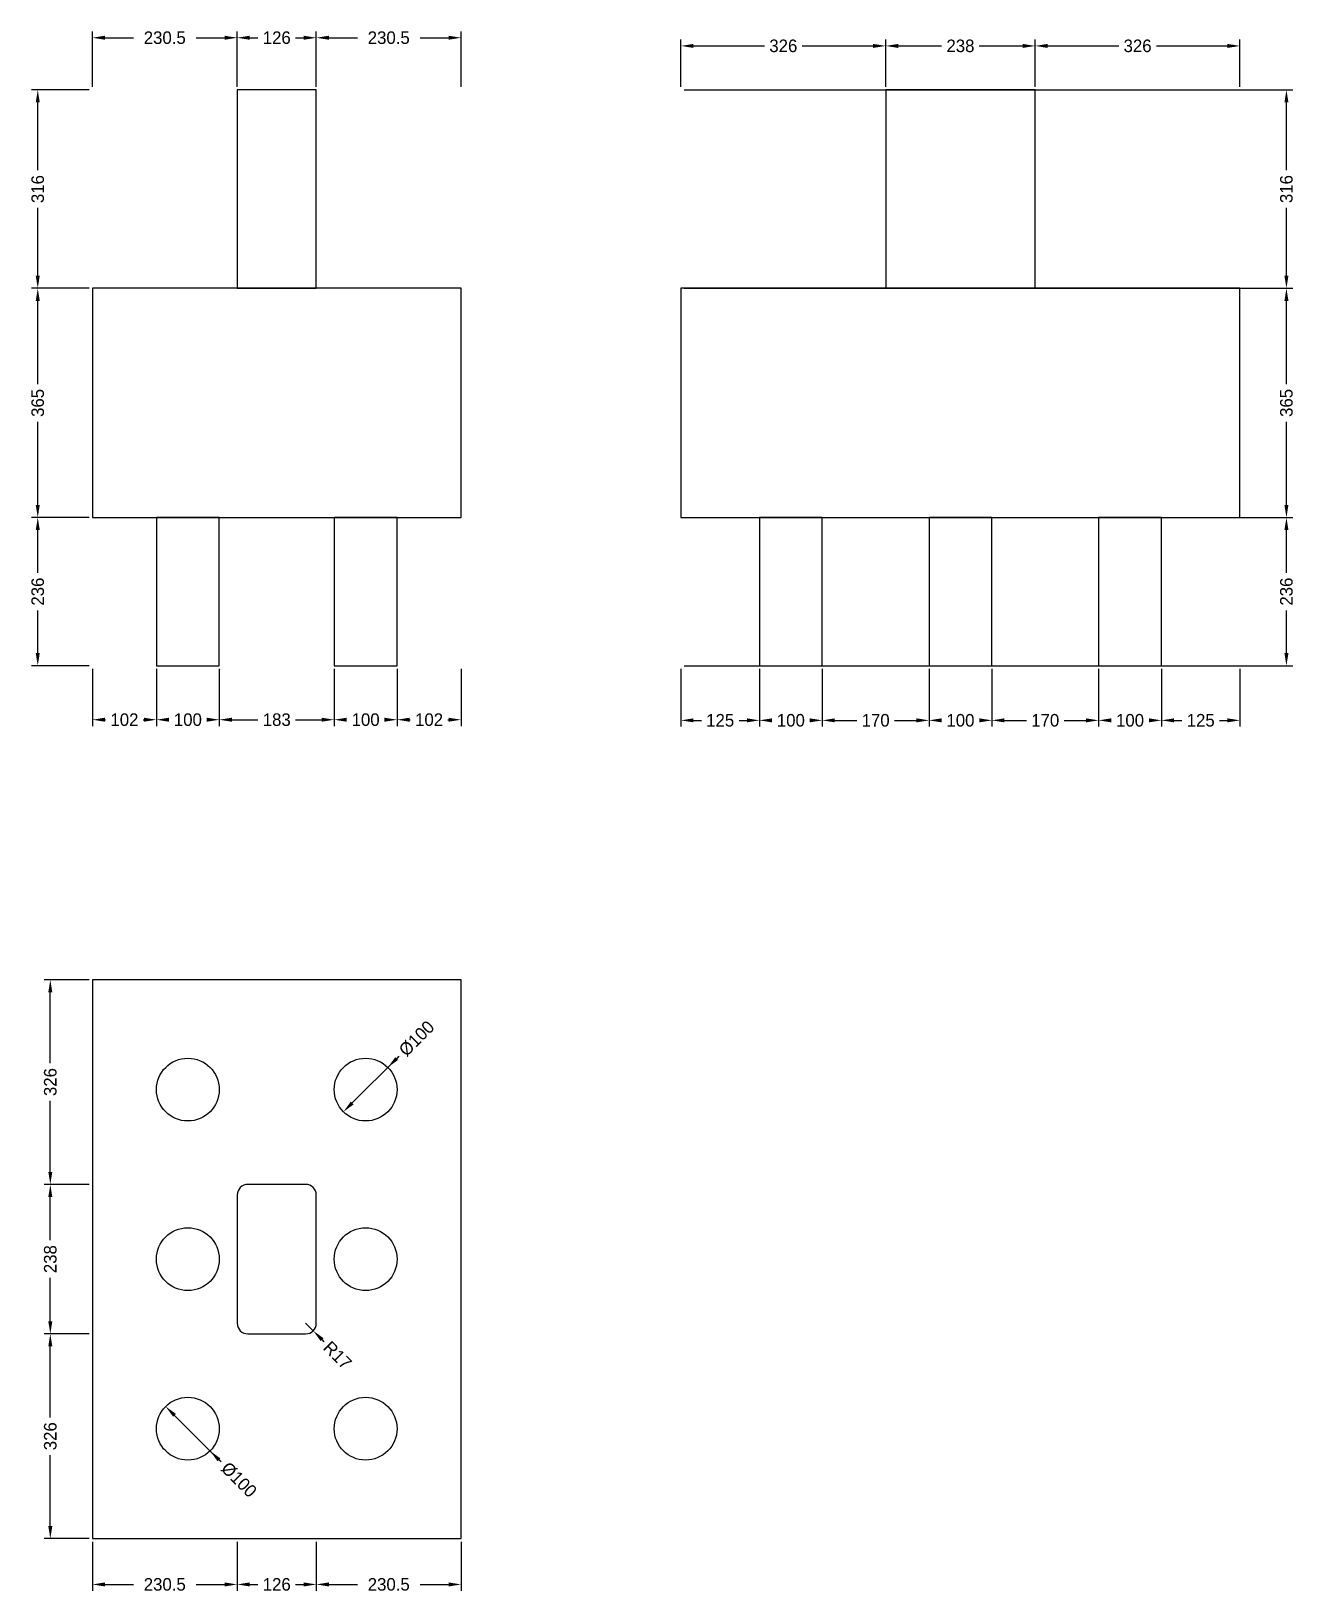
# Model space of a CAD drawing. Header units: metres. Extents: x -97 to 1911, y -83 to 2400.
import ezdxf

# ---------------------------------------------------------------- set-up
doc = ezdxf.new("R2010")
doc.units = ezdxf.units.M
for name, color, linetype in [('chengtai', 7, 'Continuous'), ('dunzhu', 7, 'Continuous'), ('zhuangji', 7, 'Continuous')]:
    doc.layers.add(name, color=color, linetype=linetype)

# ---------------------------------------------------------------- blocks, each defined once
blk = doc.blocks.new('_CLOSEDFILLED')
at = {"color": 0, "linetype": 'BYBLOCK'}
blk.add_solid([(-1, 0.16), (0, 0), (-1, -0.16)], dxfattribs=at)

msp = doc.modelspace()

# ---------------------------------------------------------------- linework, layer by layer
at = {"color": 7}
for p, q in [((0, 2312), (0, 2400)), ((20, 2390), (65.2, 2390)), ((165.2, 2390), (210.5, 2390)), ((230.5, 2312), (230.5, 2400)), ((230.5, 2312), (230.5, 2400)), ((250.5, 2390), (263.5, 2390)), ((323.5, 2390), (336.5, 2390)), ((356.5, 2312), (356.5, 2400)), ((356.5, 2312), (356.5, 2400)), ((376.5, 2390), (421.8, 2390)), ((521.8, 2390), (567, 2390)), ((587, 2312), (587, 2400)), ((937, 2312), (937, 2387)), ((1263, 2312), (1263, 2387)), ((1263, 2312), (1263, 2387)), ((1501, 2312), (1501, 2387)), ((1501, 2312), (1501, 2387)), ((1827, 2312), (1827, 2387)), ((957, 2377), (1070, 2377)), ((1130, 2377), (1243, 2377)), ((1283, 2377), (1352, 2377)), ((1412, 2377), (1481, 2377)), ((1521, 2377), (1634, 2377)), ((1694, 2377), (1807, 2377)), ((-5, 2307), (-97, 2307)), ((-87, 2179), (-87, 2287)), ((942, 2307), (1911, 2307)), ((1901, 2179), (1901, 2287)), ((-87, 2011), (-87, 2119)), ((1901, 2011), (1901, 2119)), ((-5, 1991), (-97, 1991)), ((-5, 1991), (-97, 1991)), ((942, 1991), (1911, 1991)), ((942, 1991), (1911, 1991)), ((-87, 1838.5), (-87, 1971)), ((1901, 1838.5), (1901, 1971)), ((-87, 1646), (-87, 1778.5)), ((1901, 1646), (1901, 1778.5)), ((-5, 1626), (-97, 1626)), ((-5, 1626), (-97, 1626)), ((942, 1626), (1911, 1626)), ((942, 1626), (1911, 1626)), ((-87, 1538), (-87, 1606)), ((1901, 1538), (1901, 1606)), ((-87, 1410), (-87, 1478)), ((1901, 1410), (1901, 1478)), ((-5, 1390), (-97, 1390)), ((0, 1385), (0, 1294)), ((102, 1385), (102, 1294)), ((102, 1385), (102, 1294)), ((202, 1385), (202, 1294)), ((202, 1385), (202, 1294)), ((385, 1385), (385, 1294)), ((385, 1385), (385, 1294)), ((485, 1385), (485, 1294)), ((485, 1385), (485, 1294)), ((587, 1385), (587, 1294)), ((937, 1385), (937, 1293)), ((942, 1390), (1911, 1390)), ((1062, 1385), (1062, 1293)), ((1062, 1385), (1062, 1293)), ((1162, 1385), (1162, 1293)), ((1162, 1385), (1162, 1293)), ((1332, 1385), (1332, 1293)), ((1332, 1385), (1332, 1293)), ((1432, 1385), (1432, 1293)), ((1432, 1385), (1432, 1293)), ((1602, 1385), (1602, 1293)), ((1602, 1385), (1602, 1293)), ((1702, 1385), (1702, 1293)), ((1702, 1385), (1702, 1293)), ((1827, 1385), (1827, 1293)), ((20, 1304), (21, 1304)), ((81, 1304), (82, 1304)), ((222, 1304), (263.5, 1304)), ((323.5, 1304), (365, 1304)), ((505, 1304), (506, 1304)), ((566, 1304), (567, 1304)), ((957, 1303), (969.5, 1303)), ((1029.5, 1303), (1042, 1303)), ((1182, 1303), (1217, 1303)), ((1277, 1303), (1312, 1303)), ((1452, 1303), (1487, 1303)), ((1547, 1303), (1582, 1303)), ((1722, 1303), (1734.5, 1303)), ((1794.5, 1303), (1807, 1303)), ((-5, 890), (-77, 890)), ((-67, 757), (-67, 870)), ((484.5, 764.5), (413.8, 693.8)), ((488, 768), (484.5, 764.5)), ((-67, 584), (-67, 697)), ((-5, 564), (-77, 564)), ((-5, 564), (-77, 564)), ((-67, 475), (-67, 544)), ((-67, 346), (-67, 415)), ((-5, 326), (-77, 326)), ((-5, 326), (-77, 326)), ((339.5, 343), (351.5, 331)), ((-67, 193), (-67, 306)), ((369.2, 313.3), (365.7, 316.8)), ((201.5, 125.5), (130.8, 196.2)), ((-67, 20), (-67, 133)), ((205, 122), (201.5, 125.5)), ((-5, 0), (-77, 0)), ((0, -5), (0, -83)), ((230.5, -5), (230.5, -83)), ((230.5, -5), (230.5, -83)), ((356.5, -5), (356.5, -83)), ((356.5, -5), (356.5, -83)), ((587, -5), (587, -83)), ((20, -73), (65.2, -73)), ((165.2, -73), (210.5, -73)), ((250.5, -73), (263.5, -73)), ((323.5, -73), (336.5, -73)), ((376.5, -73), (421.8, -73)), ((521.8, -73), (567, -73))]:
    msp.add_line(p, q, dxfattribs=at)
at = {"layer": 'chengtai'}
for points in [[(0, 1626), (587, 1626), (587, 1991), (0, 1991), (0, 1626)], [(937, 1626), (1827, 1626), (1827, 1991), (937, 1991), (937, 1626)], [(0, 0), (587, 0), (587, 890), (0, 890), (0, 0)]]:
    msp.add_lwpolyline(points, dxfattribs=at)
at = {"layer": 'Defpoints', "color": 7}
for p in [(0, 2390), (230.5, 2390), (356.5, 2390), (937, 2377), (1263, 2377), (1501, 2377), (0, 2307), (0, 2307), (230.5, 2307), (230.5, 2307), (356.5, 2307), (356.5, 2307), (587, 2307), (937, 2307), (937, 2307), (1263, 2307), (1263, 2307), (1501, 2307), (1501, 2307), (1827, 2307), (-87, 1991), (0, 1991), (0, 1991), (937, 1991), (937, 1991), (1901, 1991), (-87, 1626), (0, 1626), (0, 1626), (937, 1626), (937, 1626), (1901, 1626), (-87, 1390), (0, 1390), (0, 1390), (102, 1390), (102, 1390), (202, 1390), (202, 1390), (385, 1390), (385, 1390), (485, 1390), (485, 1390), (587, 1390), (937, 1390), (937, 1390), (1062, 1390), (1062, 1390), (1162, 1390), (1162, 1390), (1332, 1390), (1332, 1390), (1432, 1390), (1432, 1390), (1602, 1390), (1602, 1390), (1702, 1390), (1702, 1390), (1827, 1390), (1901, 1390), (0, 1304), (102, 1304), (202, 1304), (385, 1304), (485, 1304), (937, 1303), (1062, 1303), (1162, 1303), (1332, 1303), (1432, 1303), (1602, 1303), (1702, 1303), (0, 890), (470.4, 750.4), (435, 715), (-67, 564), (0, 564), (0, 564), (-67, 326), (0, 326), (0, 326), (339.5, 343), (351.5, 331), (152, 175), (187.4, 139.6), (-67, 0), (0, 0), (0, 0), (230.5, 0), (230.5, 0), (356.5, 0), (356.5, 0), (587, 0), (0, -73), (230.5, -73), (356.5, -73)]:
    msp.add_point(p, dxfattribs=at)
at = {"layer": 'dunzhu'}
for p, q in [((230.5, 547), (230.5, 343)), ((339.5, 564), (247.5, 564)), ((356.5, 343), (356.5, 547)), ((247.5, 326), (339.5, 326))]:
    msp.add_line(p, q, dxfattribs=at)
for points in [[(230.5, 1991), (356.5, 1991), (356.5, 2307), (230.5, 2307), (230.5, 1991)], [(1263, 1991), (1501, 1991), (1501, 2307), (1263, 2307), (1263, 1991)]]:
    msp.add_lwpolyline(points, dxfattribs=at)
for centre, start, end in [((247.5, 547), 90, 180), ((339.5, 547), 0, 90), ((247.5, 343), 180, 270), ((339.5, 343), 270, 360)]:
    msp.add_arc(centre, 17, start, end, dxfattribs=at)
at = {"layer": 'zhuangji'}
for points in [[(102, 1390), (202, 1390), (202, 1626), (102, 1626), (102, 1390)], [(385, 1390), (485, 1390), (485, 1626), (385, 1626), (385, 1390)], [(1062, 1390), (1162, 1390), (1162, 1626), (1062, 1626), (1062, 1390)], [(1332, 1390), (1432, 1390), (1432, 1626), (1332, 1626), (1332, 1390)], [(1602, 1390), (1702, 1390), (1702, 1626), (1602, 1626), (1602, 1390)]]:
    msp.add_lwpolyline(points, dxfattribs=at)
for centre in [(152, 715), (152, 715), (435, 715), (435, 715), (152, 445), (152, 445), (435, 445), (435, 445), (152, 175), (152, 175), (435, 175), (435, 175)]:
    msp.add_circle(centre, 50, dxfattribs=at)

# ---------------------------------------------------------------- block references
at = {"color": 7, "xscale": 20, "yscale": 20}
for p, rotation in [((0, 2390), 180), ((230.5, 2390), 180), ((356.5, 2390), 180), ((937, 2377), 180), ((1263, 2377), 180), ((1501, 2377), 180), ((-87, 2307), 90), ((1901, 2307), 90), ((-87, 1991), 270), ((-87, 1991), 90), ((1901, 1991), 270), ((1901, 1991), 90), ((-87, 1626), 270), ((1901, 1626), 270), ((-87, 1626), 90), ((1901, 1626), 90), ((-87, 1390), 270), ((1901, 1390), 270), ((0, 1304), 180), ((102, 1304), 180), ((202, 1304), 180), ((385, 1304), 180), ((485, 1304), 180), ((937, 1303), 180), ((1062, 1303), 180), ((1162, 1303), 180), ((1332, 1303), 180), ((1432, 1303), 180), ((1602, 1303), 180), ((1702, 1303), 180), ((-67, 890), 90), ((470.4, 750.4), 224.99999999999994), ((399.6, 679.6), 224.99999999999994), ((-67, 564), 270), ((-67, 564), 90), ((-67, 326), 270), ((-67, 326), 90), ((351.5, 331), 135), ((116.6, 210.4), 135), ((187.4, 139.6), 135), ((-67, 0), 270), ((0, -73), 180), ((230.5, -73), 180), ((356.5, -73), 180)]:
    msp.add_blockref('_CLOSEDFILLED', p, dxfattribs=dict(at, rotation=rotation))
for p in [(230.5, 2390), (356.5, 2390), (587, 2390), (1263, 2377), (1501, 2377), (1827, 2377), (102, 1304), (202, 1304), (385, 1304), (485, 1304), (587, 1304), (1062, 1303), (1162, 1303), (1332, 1303), (1432, 1303), (1602, 1303), (1702, 1303), (1827, 1303), (230.5, -73), (356.5, -73), (587, -73)]:
    msp.add_blockref('_CLOSEDFILLED', p, dxfattribs=at)

# ---------------------------------------------------------------- texts
at = {"color": 7, "char_height": 20, "attachment_point": 5}
for s, insert in [('230.5', (115.2, 2390)), ('126', (293.5, 2390)), ('230.5', (471.8, 2390)), ('326', (1100, 2377)), ('238', (1382, 2377)), ('326', (1664, 2377)), ('102', (51, 1304)), ('100', (152, 1304)), ('183', (293.5, 1304)), ('100', (435, 1304)), ('102', (536, 1304)), ('125', (999.5, 1303)), ('100', (1112, 1303)), ('170', (1247, 1303)), ('100', (1382, 1303)), ('170', (1517, 1303)), ('100', (1652, 1303)), ('125', (1764.5, 1303)), ('230.5', (115.2, -73)), ('126', (293.5, -73)), ('230.5', (471.8, -73))]:
    msp.add_mtext(s, dxfattribs=dict(at, insert=insert))
for s, insert, rotation in [('316', (-87, 2149), 90), ('316', (1901, 2149), 90), ('365', (-87, 1808.5), 90), ('365', (1901, 1808.5), 90), ('236', (-87, 1508), 90), ('236', (1901, 1508), 90), ('%%c100', (516.3, 796.3), 45), ('326', (-67, 727), 90), ('238', (-67, 445), 90), ('R17', (390.4, 292.1), 315), ('326', (-67, 163), 90), ('%%c100', (233.3, 93.7), 315)]:
    msp.add_mtext(s, dxfattribs=dict(at, insert=insert, rotation=rotation))

doc.saveas('drawing.dxf')
